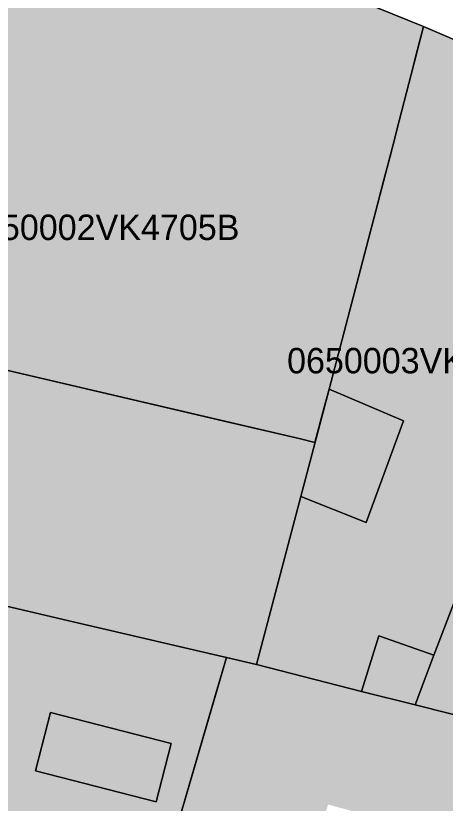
# Model space of a CAD drawing. Header units: metres. Extents: x -6 to 1255, y -2 to 532.
# Drawn here: x 902.4 to 919.27, y 368.2 to 399.18 of the extents above; entities that cross this region are included whole.
import ezdxf

# ---------------------------------------------------------------- set-up
doc = ezdxf.new("R2010")
doc.units = ezdxf.units.M
doc.header["$MEASUREMENT"] = 0
for name, color, linetype, lineweight, true_color in [('TPX_BUILDINGS', 7, 'CONTINUOUS', 0, 0x000000), ('TPX_BUILDINGS_HATCH', 7, 'CONTINUOUS', 0, 0xf0f0f0), ('TPX_BUILDINGS_SHADOWS_HATCH', 7, 'CONTINUOUS', 0, 0x000000), ('TPX_BUILDINGS_SHADOWS_OUTLINES', 7, 'CONTINUOUS', 0, 0x000000), ('TPX_CADASTRES', 7, 'CONTINUOUS', 0, 0x646464), ('TPX_CADASTRES_TEXT', 7, 'CONTINUOUS', 0, 0x000000)]:
    doc.layers.add(name, color=color, linetype=linetype, lineweight=lineweight, true_color=true_color)

msp = doc.modelspace()

# ---------------------------------------------------------------- hatches: boundary and pattern name
at = {"layer": 'TPX_BUILDINGS_HATCH'}
for points in [[(894.541, 394.585), (894.361, 392.705), (897.442, 392.04), (898.391, 391.835), (899.461, 391.605), (901.621, 391.135), (901.35, 389.975), (901.121, 388.995), (900.679, 387.076), (900.344, 385.624), (910.751, 383.195), (913.581, 382.535), (914.146, 382.386), (914.524, 383.824), (914.701, 384.495), (916.012, 389.494), (916.526, 391.456), (916.859, 392.725), (917.14, 393.795), (917.211, 394.065), (917.342, 394.574), (917.371, 394.685), (917.931, 396.865), (918.18, 397.845), (918.411, 398.755), (903.421, 404.835), (897.311, 407.315), (897.101, 406.435), (896.851, 405.395), (895.541, 399.825), (895.257, 398.336), (894.541, 394.585)], [(913.591, 380.275), (911.851, 373.655), (915.981, 372.605), (916.651, 374.795), (918.821, 374.025), (920.121, 377.435), (921.711, 381.595), (922.371, 383.345), (922.531, 383.765), (922.921, 384.755), (925.171, 390.675), (925.281, 390.965), (926.311, 393.665), (926.861, 395.115), (918.411, 398.755), (918.18, 397.845), (917.931, 396.865), (917.371, 394.685), (917.342, 394.574), (917.211, 394.065), (917.14, 393.795), (916.859, 392.725), (916.526, 391.456), (916.012, 389.494), (914.701, 384.495), (917.621, 383.245), (916.161, 379.245), (913.591, 380.275)], [(918.821, 374.025), (918.081, 372.075), (923.321, 370.745), (928.251, 380.495), (928.651, 381.285), (928.871, 381.715), (929.631, 383.225), (931.611, 387.135), (931.701, 387.315), (933.141, 390.165), (933.821, 391.505), (926.861, 395.115), (926.311, 393.665), (925.281, 390.965), (925.171, 390.675), (922.921, 384.755), (922.531, 383.765), (922.371, 383.345), (921.711, 381.595), (920.121, 377.435), (918.821, 374.025)], [(910.203, 372.334), (908.601, 366.845), (911.341, 366.075), (912.801, 365.665), (913.391, 367.475), (914.381, 367.195), (914.661, 368.155), (917.541, 367.375), (919.251, 366.915), (918.48, 364.063), (919.921, 363.655), (922.24, 362.995), (923.19, 362.725), (923.58, 362.615), (925.99, 361.935), (927.53, 361.495), (928.4, 364.865), (934.25, 363.285), (933.99, 362.345), (933.3, 359.865), (933.58, 359.785), (933.699, 359.751), (941.701, 357.477), (942.24, 357.324), (942.82, 357.164), (943.23, 357.044), (944.701, 356.627), (947.07, 355.954), (948.96, 359.364), (949.76, 360.804), (951.38, 363.734), (948.58, 364.444), (947.28, 364.784), (946.551, 364.966), (945.941, 365.118), (942.94, 365.864), (923.321, 370.745), (918.081, 372.075), (915.981, 372.605), (911.851, 373.655), (910.671, 373.935), (910.203, 372.334)]]:
    msp.add_hatch(color=256, dxfattribs=at).paths.add_polyline_path(points)
h = msp.add_hatch(color=256, dxfattribs=at)
h.paths.add_polyline_path([(870.701, 384.175), (868.781, 373.885), (871.786, 373.124), (873.991, 372.565), (875.184, 372.262), (878.096, 371.523), (881.447, 370.671), (882.101, 370.505), (883.531, 370.14), (885.551, 369.625), (887.411, 369.155), (890.879, 368.274), (907.751, 363.985), (908.601, 366.845), (910.203, 372.334), (910.671, 373.935), (908.641, 374.415), (904.261, 375.435), (900.631, 376.285), (898.301, 376.835), (896.421, 377.335), (891.781, 378.575), (890.17, 379.003), (888.051, 379.565), (885.691, 380.195), (876.451, 382.645), (875.971, 382.775), (870.701, 384.175)])
h.paths.add_polyline_path([(883.971, 373.045), (885.131, 377.545), (887.401, 377.005), (886.271, 372.505), (883.971, 373.045)], flags=16)
h.paths.add_polyline_path([(894.991, 371.505), (895.571, 373.785), (898.891, 372.935), (898.311, 370.655), (894.991, 371.505)], flags=16)
h.paths.add_polyline_path([(903.171, 369.475), (903.761, 371.775), (908.501, 370.555), (907.911, 368.255), (903.171, 369.475)], flags=16)
at = {"layer": 'TPX_BUILDINGS_SHADOWS_HATCH'}
for points in [[(898.271, 384.555), (896.421, 377.335), (898.301, 376.835), (900.631, 376.285), (904.261, 375.435), (908.641, 374.415), (911.851, 373.655), (913.591, 380.275), (916.161, 379.245), (917.621, 383.245), (914.701, 384.495), (914.146, 382.386), (913.581, 382.535), (910.831, 383.176), (900.344, 385.624), (900.211, 385.045), (899.991, 384.115), (898.271, 384.555)], [(916.651, 374.795), (915.981, 372.605), (918.081, 372.075), (918.821, 374.025), (916.651, 374.795)], [(903.316, 370.042), (903.171, 369.475), (907.911, 368.255), (908.501, 370.555), (903.761, 371.775), (903.316, 370.042)]]:
    msp.add_hatch(color=256, dxfattribs=at).paths.add_polyline_path(points)

# ---------------------------------------------------------------- linework, layer by layer
at = {"layer": 'TPX_BUILDINGS', "elevation": 0.042}
for points in [[(900.344, 385.624), (910.751, 383.195), (913.581, 382.535), (914.146, 382.386), (914.524, 383.824), (914.701, 384.495), (916.012, 389.494), (916.526, 391.456), (916.859, 392.725), (917.14, 393.795), (917.211, 394.065), (917.342, 394.574), (917.371, 394.685), (917.931, 396.865), (918.18, 397.845), (918.411, 398.755), (903.421, 404.835)], [(926.861, 395.115), (918.411, 398.755), (918.18, 397.845), (917.931, 396.865), (917.371, 394.685), (917.342, 394.574), (917.211, 394.065), (917.14, 393.795), (916.859, 392.725), (916.526, 391.456), (916.012, 389.494), (914.701, 384.495), (917.621, 383.245), (916.161, 379.245), (913.591, 380.275), (911.851, 373.655), (915.981, 372.605), (916.651, 374.795), (918.821, 374.025), (920.121, 377.435)], [(890.879, 368.274), (907.751, 363.985), (908.601, 366.845), (910.203, 372.334), (910.671, 373.935), (908.641, 374.415), (904.261, 375.435), (900.631, 376.285)], [(942.94, 365.864), (923.321, 370.745), (918.081, 372.075), (915.981, 372.605), (911.851, 373.655), (910.671, 373.935), (910.203, 372.334), (908.601, 366.845)]]:
    msp.add_lwpolyline(points, dxfattribs=at)
for points in [[(918.821, 374.025), (918.081, 372.075), (923.321, 370.745), (928.251, 380.495), (928.651, 381.285), (928.871, 381.715), (929.631, 383.225), (931.611, 387.135), (931.701, 387.315), (933.141, 390.165), (933.821, 391.505), (926.861, 395.115), (926.311, 393.665), (925.281, 390.965), (925.171, 390.675), (922.921, 384.755), (922.531, 383.765), (922.371, 383.345), (921.711, 381.595), (920.121, 377.435)], [(903.171, 369.475), (903.761, 371.775), (908.501, 370.555), (907.911, 368.255)]]:
    msp.add_lwpolyline(points, close=True, dxfattribs=at)
at = {"layer": 'TPX_BUILDINGS_SHADOWS_OUTLINES', "elevation": 0.039}
msp.add_lwpolyline([(903.421, 404.835), (918.411, 398.755), (926.861, 395.115), (933.821, 391.505), (959.77, 378.694), (959.05, 377.424), (957.38, 374.474), (955.64, 371.404), (951.38, 363.734), (949.76, 360.804), (948.96, 359.364), (947.07, 355.954), (947.55, 355.704), (943.29, 347.684), (942.54, 347.854), (940.55, 344.314), (939.17, 341.854), (935.54, 335.404)], dxfattribs=at)
for points in [[(898.271, 384.555), (896.421, 377.335), (898.301, 376.835), (900.631, 376.285), (904.261, 375.435), (908.641, 374.415), (911.851, 373.655), (913.591, 380.275), (916.161, 379.245), (917.621, 383.245), (914.701, 384.495), (914.146, 382.386), (913.581, 382.535), (910.831, 383.176), (900.344, 385.624), (900.211, 385.045), (899.991, 384.115)], [(916.651, 374.795), (915.981, 372.605), (918.081, 372.075), (918.821, 374.025)], [(903.316, 370.042), (903.171, 369.475), (907.911, 368.255), (908.501, 370.555), (903.761, 371.775)]]:
    msp.add_lwpolyline(points, close=True, dxfattribs=at)
at = {"layer": 'TPX_CADASTRES', "elevation": 0.024}
for points in [[(895.541, 399.826), (894.541, 394.586), (894.361, 392.706), (898.391, 391.836), (899.461, 391.606), (901.621, 391.136), (901.121, 388.996), (900.211, 385.046), (899.991, 384.116), (898.301, 376.836), (900.631, 376.286), (904.261, 375.435), (908.641, 374.415), (910.671, 373.935), (911.851, 373.655), (913.591, 380.275), (914.701, 384.495), (917.211, 394.065), (917.371, 394.685), (917.931, 396.865), (918.411, 398.755), (903.421, 404.836)], [(942.94, 365.865), (923.321, 370.745), (918.081, 372.075), (915.981, 372.605), (911.851, 373.655), (910.671, 373.935), (908.601, 366.845), (911.341, 366.075), (912.801, 365.665), (914.961, 365.055), (916.691, 364.565), (917.451, 364.355), (919.921, 363.655), (923.19, 362.725), (925.99, 361.935), (927.53, 361.495), (929.07, 361.065), (933.3, 359.865), (933.58, 359.785), (942.24, 357.325)]]:
    msp.add_lwpolyline(points, dxfattribs=at)
for points in [[(913.591, 380.275), (911.851, 373.655), (915.981, 372.605), (918.081, 372.075), (918.821, 374.025), (920.121, 377.435), (921.711, 381.595), (922.371, 383.345), (922.531, 383.765), (922.921, 384.755), (925.171, 390.675), (925.281, 390.965), (926.311, 393.665), (926.861, 395.115), (918.411, 398.755), (917.931, 396.865), (917.371, 394.685), (917.211, 394.065), (914.701, 384.495)], [(918.821, 374.025), (918.081, 372.075), (923.321, 370.745), (928.251, 380.495), (928.651, 381.285), (928.871, 381.715), (929.631, 383.225), (931.611, 387.135), (931.701, 387.315), (933.141, 390.165), (933.821, 391.505), (926.861, 395.115), (926.311, 393.665), (925.281, 390.965), (925.171, 390.675), (922.921, 384.755), (922.531, 383.765), (922.371, 383.345), (921.711, 381.595), (920.121, 377.435)], [(870.701, 384.176), (868.781, 373.886), (873.991, 372.566), (882.101, 370.506), (885.551, 369.626), (887.411, 369.156), (907.751, 363.985), (908.601, 366.845), (910.671, 373.935), (908.641, 374.415), (904.261, 375.435), (900.631, 376.286), (898.301, 376.836), (896.421, 377.336), (891.781, 378.576), (888.051, 379.566), (885.691, 380.196), (876.451, 382.646), (875.971, 382.776)]]:
    msp.add_lwpolyline(points, close=True, dxfattribs=at)

# ---------------------------------------------------------------- texts
at = {"layer": 'TPX_CADASTRES_TEXT'}
for s, p in [('0650002VK4705B', (900.325, 390.356, 0.024)), ('0650003VK4705B', (913.053, 385.112, 0.024))]:
    msp.add_text(s, height=1, dxfattribs=at).set_placement(p)

doc.saveas('drawing.dxf')
